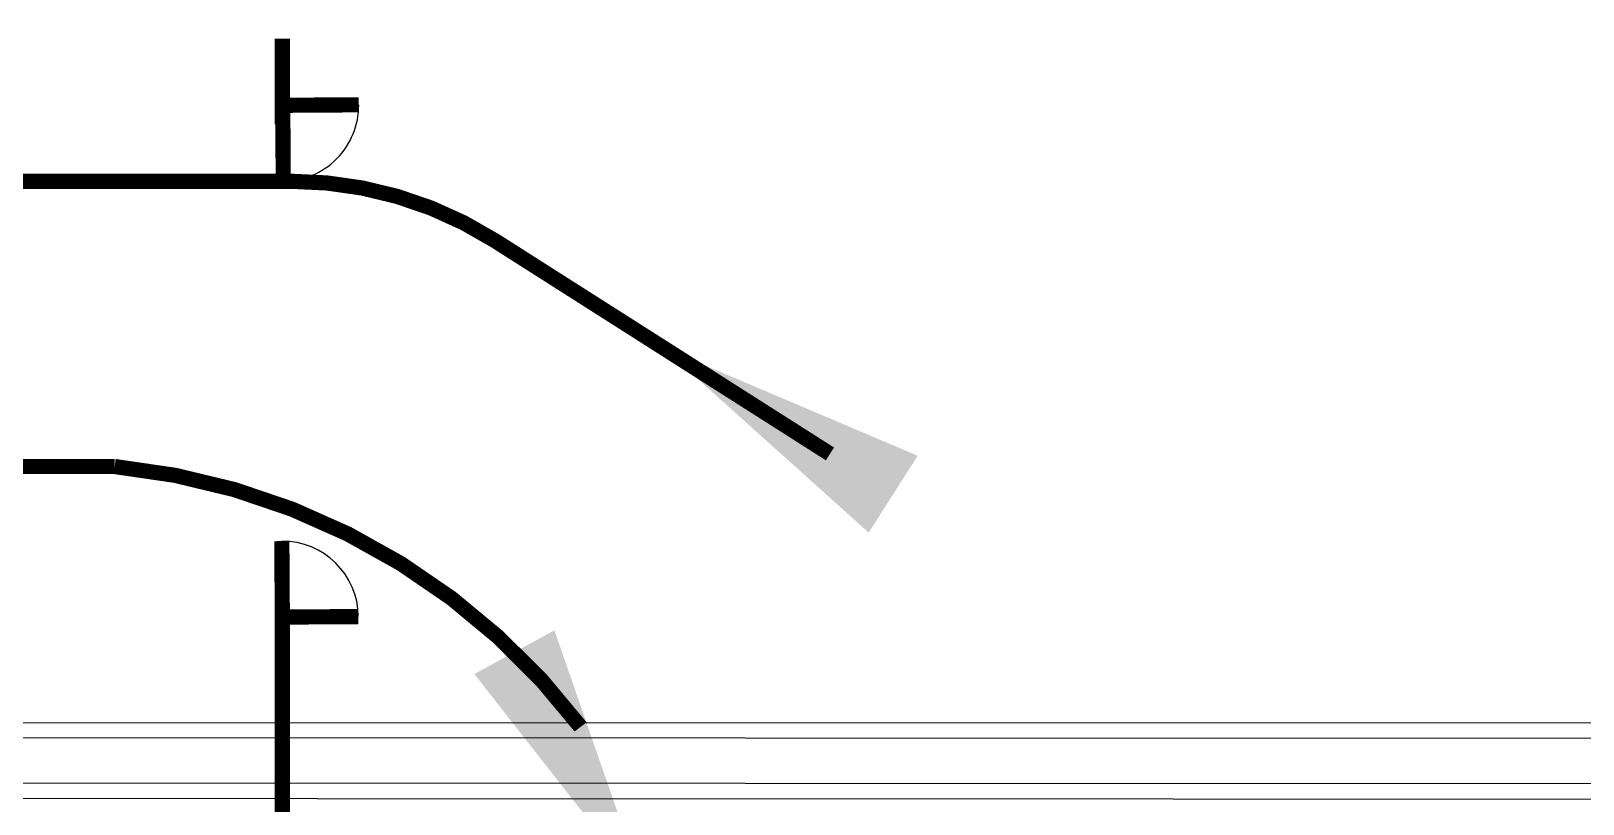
# Model space of a CAD drawing. Header units: millimetres. Extents: x -257704 to 345913, y -114363 to 98547.
# Drawn here: x 191869 to 212293, y 1064 to 11240 of the extents above; entities that cross this region are included whole.
import ezdxf

# ---------------------------------------------------------------- set-up
doc = ezdxf.new("R2010")
doc.units = ezdxf.units.MM
doc.header["$LTSCALE"] = 100
doc.header["$MEASUREMENT"] = 0
doc.layers.add('2', color=2, linetype='Continuous', lineweight=18)
for name, color, linetype in [('H_DanDuong', 1, 'Continuous'), ('H_Ranh', 6, 'Continuous'), ('L1-DRAINAGE-LONG_DITCH', 25, 'Continuous')]:
    doc.layers.add(name, color=color, linetype=linetype)

# ---------------------------------------------------------------- blocks, each defined once
blk = doc.blocks.new('muitenH')
at = {"layer": '2'}
blk.add_solid([(1.800000000000001, -0.2999999999999998), (0, 0), (1.800000000000001, 0.3000000000000003)], dxfattribs=at)
blk = doc.blocks.new('latest trench ap')
at = {"layer": 'L1-DRAINAGE-LONG_DITCH', "ltscale": 0.8, "flags": 128}
for points in [[(134.4135210227687, 0.4285175113473088), (100.6080212930683, 0.4299390990054235)], [(100.6080132443458, 0.2385716366115957), (134.4130166228861, 0.2285181476036087)], [(134.4115034204442, -0.3714799446752295), (100.6079880117904, -0.3614283630158752)], [(100.6079796035774, -0.5614283618051559), (134.4109990193974, -0.5714793091174215)]]:
    blk.add_lwpolyline(points, dxfattribs=at)

msp = doc.modelspace()

# ---------------------------------------------------------------- linework, layer by layer
at = {"layer": 'H_DanDuong', "ltscale": 0.8, "const_width": 200}
for points in [[(202383.1072883344, 5672.615098373732), (197975.016949316, 8479.826287490781, 0.1427223612468061), (195289.246708934, 9262.412990869372), (155594.0061720733, 9262.50654491433)], [(188629.7405474775, 5506.454639469273), (192971.4900833691, 5506.44159984088, -0.2082115866938019), (199101.4654229583, 2078.379834761843, -0.2845242769963159)]]:
    msp.add_lwpolyline(points, format="xyb", dxfattribs=at)
at = {"layer": 'H_Ranh', "const_width": 200}
for points in [[(195176.1887712836, 11140.42447728536), (195176.1853397525, 10013.97524105851)], [(195181.5807604154, 10262.40504951647), (196181.557961721, 10269.15756293456)], [(195181.5807602294, 10262.40504966548), (195188.3332734426, 9262.427847913234)], [(195169.413057227, 4524.207781274337), (195176.1655699748, 3524.230579894618)], [(195176.165570347, 3524.230579596595), (196176.1427725459, 3530.983092604671)]]:
    msp.add_lwpolyline(points, dxfattribs=at)
msp.add_lwpolyline([(195176.1655700119, 3524.230579559575), (195176.1484554141, -2093.892976410687, 0.2391721568437833), (198451.6783642538, -8549.874468313297)], format="xyb", dxfattribs=at)
at = {"layer": 'H_Ranh'}
for centre, radius, start, end in [((195181.5807604154, 10262.40504951647), 999.9999999999998, 270.3868934528674, 0.3868934628779754), ((195176.165570347, 3524.230579596595), 999.9999999999995, 0.3868934562080208, 90.38689345620239)]:
    msp.add_arc(centre, radius, start, end, dxfattribs=at)

# ---------------------------------------------------------------- block references
for p, xscale, yscale, zscale, rotation in [((200179.0621187042, 7076.220692876494), 2000, 2000, 2000, 327.5097279957585), ((199953.7997097295, -98.46217052033171), 1999.999999999998, 1999.999999999998, 1999.999999999998, 118.6107929458014)]:
    msp.add_blockref('muitenH', p, dxfattribs=dict(xscale=xscale, yscale=yscale, zscale=zscale, rotation=rotation))
at = {"layer": 'L1-DRAINAGE-LONG_DITCH', "xscale": 1000, "yscale": 1000, "zscale": 1000}
msp.add_blockref('latest trench ap', (83754.92464358686, 1699.925736676669), dxfattribs=at)

doc.saveas('drawing.dxf')
